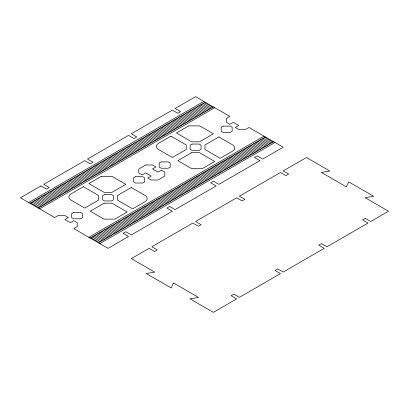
<?xml version="1.0" encoding="UTF-8"?>
<svg xmlns="http://www.w3.org/2000/svg" width="409" height="409" viewBox="0 0 409 409"><rect width="100%" height="100%" fill="white"/><g stroke="black" fill="none" stroke-linecap="round" stroke-linejoin="round"><path stroke-width="0.61" d="M28.661 202.527L203.815 101.401M30.031 203.314L205.185 102.189M38.241 208.053L213.396 106.928M39.607 208.846L214.761 107.72M88.871 237.286L264.025 136.161M90.241 238.079L265.395 136.954M98.451 242.818L273.606 141.693M99.816 243.606L274.971 142.48M204.449 102.613L212.66 107.352M264.659 137.373L272.869 142.117M203.084 103.405L211.295 108.145M263.294 138.165L271.504 142.905M201.714 104.193L209.924 108.932M261.924 138.953L270.134 143.697M200.344 104.985L208.554 109.724M260.553 139.745L268.764 144.484M198.978 105.773L207.189 110.512M259.188 140.538L267.399 145.277M197.608 106.565L205.819 111.304M257.818 141.325L266.029 146.064M196.238 107.352L204.449 112.092M256.448 142.117L264.659 146.857M194.873 108.145L203.084 112.884M255.083 142.905L263.294 147.644M193.503 108.932L201.714 113.671M253.713 143.697L261.924 148.436M192.133 109.724L200.344 114.464M252.343 144.484L260.553 149.224M190.768 110.512L198.978 115.256M250.978 145.277L259.188 150.016M189.398 111.304L197.608 116.044M249.608 146.064L257.818 150.803M188.028 112.092L196.238 116.836M248.237 146.857L256.448 151.596M186.662 112.884L194.873 117.623M246.872 147.644L255.083 152.388M185.292 113.671L193.503 118.416M245.502 148.436L253.713 153.176M183.927 114.464L192.133 119.203M244.132 149.224L252.343 153.968M182.557 115.256L190.768 119.995M242.767 150.016L250.978 154.755M181.187 116.044L189.398 120.783M241.397 150.803L249.608 155.548M179.822 116.836L188.028 121.575M240.027 151.596L248.237 156.335M178.452 117.623L186.662 122.363M238.662 152.388L246.872 157.128M177.082 118.416L185.292 123.155M237.292 153.176L245.502 157.915M175.717 119.203L183.927 123.942M235.927 153.968L244.132 158.707M174.346 119.995L182.557 124.735M234.556 154.755L242.767 159.495M172.976 120.783L181.187 125.522M233.186 155.548L241.397 160.287M171.611 121.575L179.822 126.315M231.821 156.335L240.027 161.074M170.241 122.363L178.452 127.107M230.451 157.128L238.662 161.867M168.871 123.155L177.082 127.894M229.081 157.915L237.292 162.654M167.506 123.942L175.717 128.687M227.716 158.707L235.927 163.447M166.136 124.735L174.346 129.474M226.346 159.495L234.556 164.234M164.766 125.522L172.976 130.267M224.976 160.287L233.186 165.026M163.401 126.315L171.611 131.054M223.611 161.074L231.821 165.819M162.03 127.107L170.241 131.846M222.24 161.867L230.451 166.606M160.66 127.894L168.871 132.634M220.87 162.654L229.081 167.399M159.295 128.687L167.506 133.426M219.505 163.447L227.716 168.186M157.925 129.474L166.136 134.213M218.135 164.234L226.346 168.978M156.555 130.267L164.766 135.006M216.765 165.026L224.976 169.766M155.19 131.054L163.401 135.793M215.4 165.819L223.611 170.558M153.82 131.846L162.03 136.586M214.03 166.606L222.24 171.345M152.45 132.634L160.66 137.373M212.66 167.399L220.87 172.138M151.085 133.426L159.295 138.165M211.295 168.186L219.505 172.925M149.714 134.213L157.925 138.953M209.924 168.978L218.135 173.718M148.344 135.006L156.555 139.745M208.554 169.766L216.765 174.505M146.979 135.793L155.19 140.538M207.189 170.558L215.4 175.297M145.609 136.586L153.82 141.325M205.819 171.345L214.03 176.085M144.239 137.373L152.45 142.117M204.449 172.138L212.66 176.877M142.874 138.165L151.085 142.905M203.084 172.925L211.295 177.664M141.504 138.953L149.714 143.697M201.714 173.718L209.924 178.457M140.134 139.745L148.344 144.484M200.344 174.505L208.554 179.249M138.769 140.538L146.979 145.277M198.978 175.297L207.189 180.037M137.398 141.325L145.609 146.064M197.608 176.085L205.819 180.829M136.028 142.117L144.239 146.857M196.238 176.877L204.449 181.616M134.663 142.905L142.874 147.644M194.873 177.664L203.084 182.409M133.293 143.697L141.504 148.436M193.503 178.457L201.714 183.196M131.928 144.484L140.134 149.224M192.133 179.249L200.344 183.989M130.558 145.277L138.769 150.016M190.768 180.037L198.978 184.776M129.188 146.064L137.398 150.803M189.398 180.829L197.608 185.568M127.823 146.857L136.028 151.596M188.028 181.616L196.238 186.356M126.453 147.644L134.663 152.388M186.662 182.409L194.873 187.148M125.082 148.436L133.293 153.176M185.292 183.196L193.503 187.936M123.717 149.224L131.928 153.968M183.927 183.989L192.133 188.728M122.347 150.016L130.558 154.755M182.557 184.776L190.768 189.515M120.977 150.803L129.188 155.548M181.187 185.568L189.398 190.308M119.612 151.596L127.823 156.335M179.822 186.356L188.028 191.1M118.242 152.388L126.453 157.128M178.452 187.148L186.662 191.887M116.872 153.176L125.082 157.915M177.082 187.936L185.292 192.68M115.507 153.968L123.717 158.707M175.717 188.728L183.927 193.467M114.137 154.755L122.347 159.495M174.346 189.515L182.557 194.26M112.766 155.548L120.977 160.287M172.976 190.308L181.187 195.047M111.401 156.335L119.612 161.074M171.611 191.1L179.822 195.839M110.031 157.128L118.242 161.867M170.241 191.887L178.452 196.627M108.661 157.915L116.872 162.654M168.871 192.68L177.082 197.419M107.296 158.707L115.507 163.447M167.506 193.467L175.717 198.207M105.926 159.495L114.137 164.234M166.136 194.26L174.346 198.999M104.556 160.287L112.766 165.026M164.766 195.047L172.976 199.786M103.191 161.074L111.401 165.819M163.401 195.839L171.611 200.579M101.821 161.867L110.031 166.606M162.03 196.627L170.241 201.366M100.45 162.654L108.661 167.399M160.66 197.419L168.871 202.158M99.085 163.447L107.296 168.186M159.295 198.207L167.506 202.946M97.715 164.234L105.926 168.978M157.925 198.999L166.136 203.738M96.345 165.026L104.556 169.766M156.555 199.786L164.766 204.531M94.98 165.819L103.191 170.558M155.19 200.579L163.401 205.318M93.61 166.606L101.821 171.345M153.82 201.366L162.03 206.11M92.24 167.399L100.45 172.138M152.45 202.158L160.66 206.898M90.875 168.186L99.085 172.925M151.085 202.946L159.295 207.69M89.505 168.978L97.715 173.718M149.714 203.738L157.925 208.478M88.134 169.766L96.345 174.505M148.344 204.531L156.555 209.27M86.769 170.558L94.98 175.297M146.979 205.318L155.19 210.057M85.399 171.345L93.61 176.085M145.609 206.11L153.82 210.85M84.029 172.138L92.24 176.877M144.239 206.898L152.45 211.637M82.664 172.925L90.875 177.664M142.874 207.69L151.085 212.429M81.294 173.718L89.505 178.457M141.504 208.478L149.714 213.217M79.929 174.505L88.134 179.249M140.134 209.27L148.344 214.009M78.559 175.297L86.769 180.037M138.769 210.057L146.979 214.797M77.189 176.085L85.399 180.829M137.398 210.85L145.609 215.589M75.823 176.877L84.029 181.616M136.028 211.637L144.239 216.381M74.453 177.664L82.664 182.409M134.663 212.429L142.874 217.169M73.083 178.457L81.294 183.196M133.293 213.217L141.504 217.961M71.718 179.249L79.929 183.989M131.928 214.009L140.134 218.749M70.348 180.037L78.559 184.776M130.558 214.797L138.769 219.541M68.978 180.829L77.189 185.568M129.188 215.589L137.398 220.328M67.613 181.616L75.823 186.356M127.823 216.381L136.028 221.121M66.243 182.409L74.453 187.148M126.453 217.169L134.663 221.908M64.873 183.196L73.083 187.936M125.082 217.961L133.293 222.701M63.507 183.989L71.718 188.728M123.717 218.749L131.928 223.488M62.137 184.776L70.348 189.515M122.347 219.541L130.558 224.28M60.767 185.568L68.978 190.308M120.977 220.328L129.188 225.068M59.402 186.356L67.613 191.1M119.612 221.121L127.823 225.86M58.032 187.148L66.243 191.887M118.242 221.908L126.453 226.647M56.662 187.936L64.873 192.68M116.872 222.701L125.082 227.44M55.297 188.728L63.507 193.467M115.507 223.488L123.717 228.227M53.927 189.515L62.137 194.26M114.137 224.28L122.347 229.02M52.556 190.308L60.767 195.047M112.766 225.068L120.977 229.812M51.191 191.1L59.402 195.839M111.401 225.86L119.612 230.599M49.821 191.887L58.032 196.627M110.031 226.647L118.242 231.392M48.451 192.68L56.662 197.419M108.661 227.44L116.872 232.179M47.086 193.467L55.297 198.207M107.296 228.227L115.507 232.972M45.716 194.26L53.927 198.999M105.926 229.02L114.137 233.759M44.346 195.047L52.556 199.786M104.556 229.812L112.766 234.551M42.981 195.839L51.191 200.579M103.191 230.599L111.401 235.339M41.611 196.627L49.821 201.366M101.821 231.392L110.031 236.131M40.24 197.419L48.451 202.158M100.45 232.179L108.661 236.918M38.875 198.207L47.086 202.946M99.085 232.972L107.296 237.711M37.505 198.999L45.716 203.738M97.715 233.759L105.926 238.498M36.135 199.786L44.346 204.531M96.345 234.551L104.556 239.291M34.77 200.579L42.981 205.318M94.98 235.339L103.191 240.078M33.4 201.366L41.611 206.11M93.61 236.131L101.821 240.87M32.03 202.158L40.24 206.898M92.24 236.918L100.45 241.663M30.665 202.946L38.875 207.69M90.875 237.711L99.085 242.45M173.498 282.987L171.187 287.972L146.131 273.509L154.766 272.169L131.289 258.616L149.081 248.345L154.551 251.509L157.291 249.93L151.816 246.765L192.869 223.063L198.345 226.228L201.08 224.648L195.604 221.484L236.658 197.782L242.133 200.947L244.868 199.367L239.393 196.202L280.446 172.501L285.922 175.666L288.657 174.086L283.181 170.921L306.448 157.491L329.92 171.044L321.285 172.383L346.341 186.847L348.657 181.862L373.708 196.325L365.073 197.665L388.55 211.218L370.759 221.484L365.288 218.324L362.548 219.904L368.023 223.063L326.97 246.765L321.5 243.606L318.759 245.185L324.235 248.345L283.181 272.046L277.711 268.887L274.971 270.467L280.446 273.626L239.393 297.328L233.922 294.168L231.182 295.748L236.658 298.907L213.396 312.338L189.919 298.79L198.554 297.45L173.498 282.987M40.977 185.937L20.45 197.782L54.658 217.537L58.083 215.558L64.924 215.558L68.344 217.537L64.924 219.51L70.399 222.67L73.819 220.696L77.24 222.67L77.24 226.622L73.819 228.595L108.027 248.345L128.554 236.499L123.078 233.334L125.819 231.755L131.289 234.914L172.342 211.218L166.867 208.053L169.607 206.473L175.078 209.633L216.131 185.937L210.655 182.772L213.396 181.192L218.866 184.352L259.919 160.655L254.449 157.491L257.184 155.911L262.655 159.07L283.181 147.225L248.974 127.47L245.553 129.448L238.708 129.448L235.287 127.47L238.708 125.497L233.237 122.337L229.817 124.31L226.397 122.337L226.397 118.385L229.817 116.412L195.604 96.662L175.078 108.508L180.553 111.672L177.818 113.252L172.342 110.093L131.289 133.789L136.764 136.954L134.029 138.533L128.554 135.374L87.5 159.07L92.976 162.235L90.241 163.815L84.765 160.655L43.712 184.352L49.187 187.516L46.452 189.096L40.977 185.937M83.395 186.724L71.079 193.835A7.74 4.468 0 0 0 71.079 200.154L84.765 208.053L98.681 200.021L98.681 195.548L83.395 186.724M101.187 176.453L88.871 183.564L104.157 192.388L111.897 192.388L125.819 184.352L112.132 176.453L101.187 176.453M170.972 136.161L158.656 143.273A7.74 4.468 0 0 0 158.656 149.592L172.342 157.491L186.264 149.459L186.264 144.985L170.972 136.161M188.764 125.89L176.448 133.002L191.734 141.826L199.474 141.826L213.396 133.789L199.71 125.89L188.764 125.89M145.66 164.996L138.815 168.948L138.815 172.9L142.24 174.873L145.66 172.9L151.131 176.059L147.71 178.033L151.131 180.011L157.976 180.011L164.817 176.059L164.817 172.107L161.397 170.134L157.976 172.107L152.501 168.948L155.921 166.974L152.501 164.996L145.66 164.996M73.584 212.47L71.647 213.585L71.647 217.67L73.584 218.789L80.66 218.789L82.592 217.67L82.592 213.585L80.66 212.47L73.584 212.47M104.489 194.623L102.552 195.742L102.552 199.827L104.489 200.947L111.565 200.947L113.503 199.827L113.503 195.742L111.565 194.623L104.489 194.623M135.563 176.683L133.625 177.803L133.625 181.887L135.563 183.007L142.639 183.007L144.571 181.887L144.571 177.803L142.639 176.683L135.563 176.683M161.161 161.908L159.224 163.022L159.224 167.107L161.161 168.227L168.237 168.227L170.175 167.107L170.175 163.022L168.237 161.908L161.161 161.908M192.066 144.06L190.134 145.18L190.134 149.265L192.066 150.384L199.142 150.384L201.08 149.265L201.08 145.18L199.142 144.06L192.066 144.06M223.14 126.12L221.203 127.24L221.203 131.325L223.14 132.444L230.216 132.444L232.154 131.325L232.154 127.24L230.216 126.12L223.14 126.12M104.157 203.181L90.241 211.218L103.922 219.117L114.868 219.117L127.184 212.005L111.897 203.181L104.157 203.181M131.289 187.516L117.373 195.548L117.373 200.021L132.659 208.846L144.975 201.734A7.74 4.468 0 0 0 144.975 195.415L131.289 187.516M191.734 152.618L177.818 160.655L191.499 168.554L202.45 168.554L214.761 161.443L199.474 152.618L191.734 152.618M218.866 136.954L204.95 144.985L204.95 149.459L220.236 158.283L232.552 151.172A7.74 4.468 0 0 0 232.552 144.852L218.866 136.954"/></g></svg>
